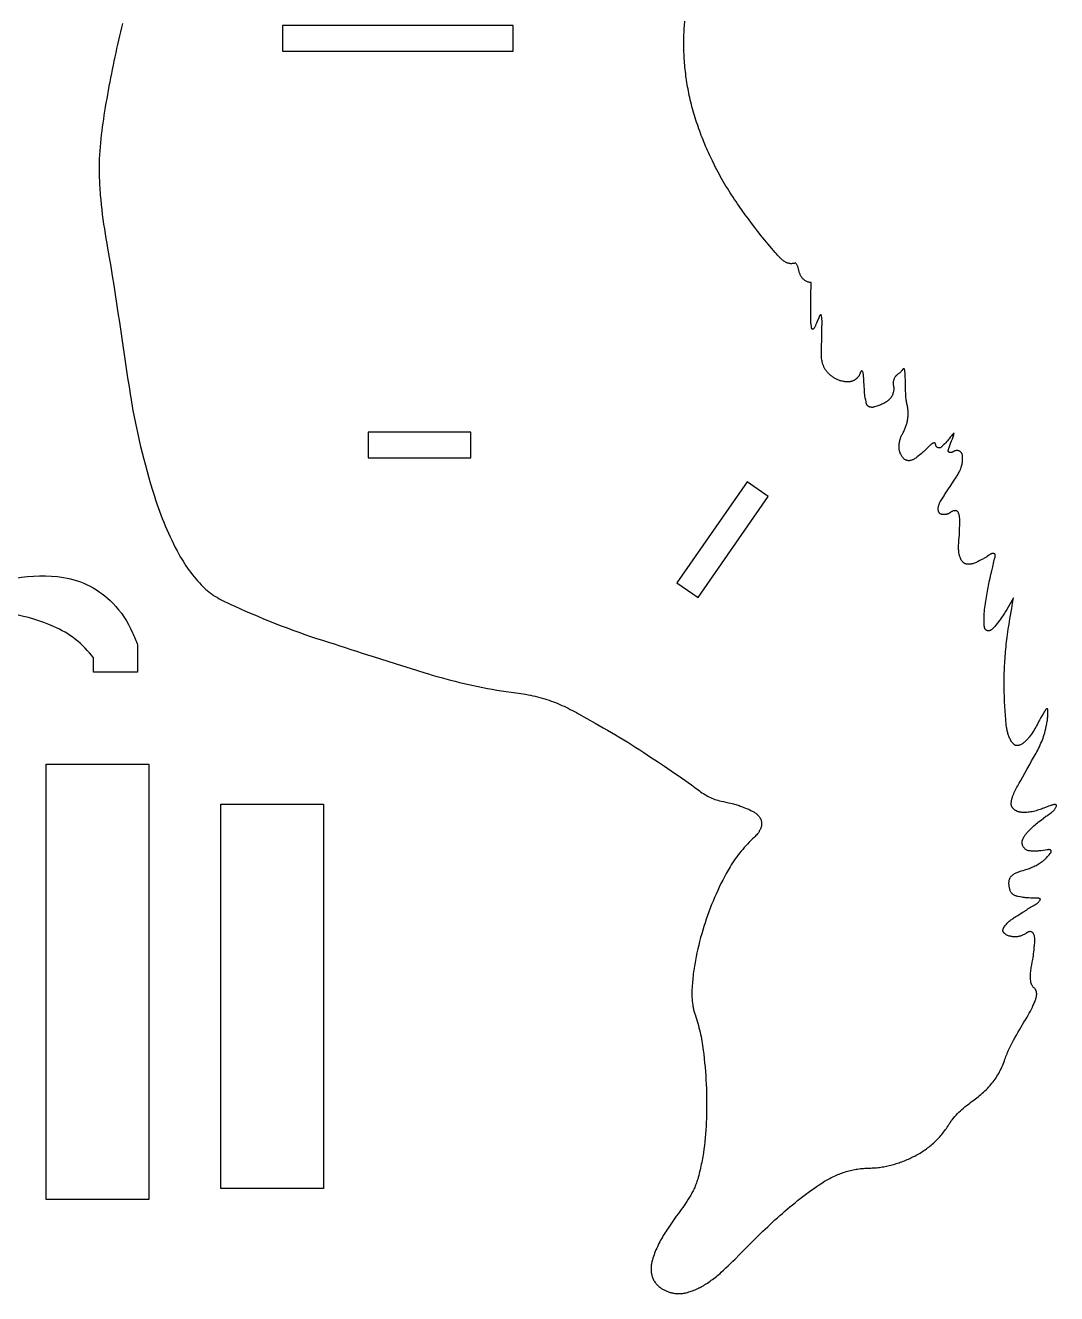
# Model space of a CAD drawing. Extents: x -786 to 731, y -543 to 724.
# Drawn here: x 108 to 349.6, y -537.9 to -240.7 of the extents above; entities that cross this region are included whole.
import ezdxf

# ---------------------------------------------------------------- set-up
doc = ezdxf.new("R2010")
doc.units = 0
doc.header["$MEASUREMENT"] = 0
doc.layers.get('0').update_dxf_attribs({"linetype": 'CONTINUOUS'})

msp = doc.modelspace()

# ---------------------------------------------------------------- linework, layer by layer
msp.add_lwpolyline([(130.77, -240.24), (130.53, -241.21), (130.3, -242.19), (130.07, -243.16), (129.85, -244.14), (129.63, -245.12), (129.41, -246.09), (129.2, -247.07), (128.99, -248.05), (128.78, -249.03), (128.58, -250.01), (128.38, -250.99), (128.19, -251.97), (127.99, -252.96), (127.81, -253.94), (127.62, -254.92), (127.44, -255.91), (127.27, -256.89), (127.09, -257.88), (126.92, -258.86), (126.76, -259.85), (126.6, -260.77), (126.46, -261.7), (126.32, -262.62), (126.18, -263.55), (126.05, -264.47), (125.93, -265.4), (125.82, -266.33), (125.72, -267.26), (125.63, -268.19), (125.55, -269.12), (125.48, -270.05), (125.42, -270.98), (125.37, -271.91), (125.36, -272.38), (125.34, -272.85), (125.33, -273.32), (125.33, -273.78), (125.32, -274.25), (125.33, -274.72), (125.33, -275.29), (125.34, -275.86), (125.36, -276.43), (125.38, -277.01), (125.41, -277.58), (125.44, -278.15), (125.47, -278.72), (125.51, -279.29), (125.55, -279.86), (125.59, -280.43), (125.69, -281.57), (125.81, -282.7), (125.94, -283.84), (126.07, -284.97), (126.22, -286.11), (126.38, -287.24), (126.55, -288.37), (126.73, -289.5), (126.91, -290.63), (127.11, -291.75), (127.3, -292.88), (127.68, -295.04), (128.04, -297.2), (128.39, -299.37), (128.74, -301.54), (129.08, -303.71), (129.41, -305.87), (129.74, -308.05), (130.07, -310.22), (130.71, -314.56), (131.35, -318.9), (131.68, -321.07), (132, -323.24), (132.34, -325.41), (132.67, -327.58), (132.79, -328.32), (132.92, -329.06), (133.04, -329.8), (133.17, -330.54), (133.31, -331.28), (133.45, -332.02), (133.59, -332.76), (133.74, -333.5), (133.89, -334.24), (134.04, -334.98), (134.2, -335.71), (134.36, -336.45), (134.52, -337.18), (134.69, -337.92), (135.04, -339.38), (135.4, -340.85), (135.77, -342.31), (136.16, -343.76), (136.55, -345.21), (136.97, -346.66), (137.39, -348.11), (137.82, -349.55), (138.26, -350.99), (138.55, -351.87), (138.84, -352.75), (139.14, -353.62), (139.45, -354.49), (139.78, -355.36), (140.11, -356.23), (140.46, -357.09), (140.81, -357.94), (141.18, -358.8), (141.55, -359.65), (141.94, -360.49), (142.34, -361.33), (142.74, -362.16), (143.16, -362.98), (143.59, -363.8), (144.03, -364.62), (144.34, -365.17), (144.66, -365.72), (144.99, -366.26), (145.33, -366.8), (145.67, -367.33), (146.03, -367.86), (146.4, -368.38), (146.78, -368.89), (147.17, -369.39), (147.57, -369.89), (147.97, -370.38), (148.39, -370.86), (148.82, -371.33), (149.26, -371.79), (149.7, -372.24), (150.16, -372.69), (150.35, -372.86), (150.54, -373.03), (150.73, -373.19), (150.93, -373.35), (151.12, -373.51), (151.32, -373.66), (151.53, -373.81), (151.73, -373.96), (151.94, -374.1), (152.15, -374.24), (152.58, -374.51), (153.02, -374.77), (153.46, -375.02), (153.91, -375.26), (154.36, -375.49), (154.81, -375.72), (155.27, -375.94), (155.74, -376.16), (156.2, -376.37), (157.12, -376.79), (158.46, -377.39), (159.8, -377.98), (161.15, -378.57), (162.5, -379.14), (163.86, -379.71), (165.22, -380.26), (166.59, -380.81), (167.96, -381.34), (169.33, -381.87), (170.71, -382.38), (172.09, -382.88), (173.48, -383.37), (174.87, -383.85), (176.27, -384.32), (177.66, -384.77), (179.07, -385.21), (180.38, -385.62), (181.69, -386.04), (182.99, -386.47), (184.3, -386.9), (185.6, -387.33), (186.91, -387.75), (188.22, -388.17), (189.53, -388.58), (191.26, -389.12), (192.98, -389.66), (196.42, -390.77), (198.14, -391.31), (199.86, -391.85), (201.59, -392.38), (202.46, -392.64), (203.32, -392.9), (204.39, -393.21), (205.46, -393.51), (206.53, -393.8), (207.61, -394.09), (208.69, -394.37), (209.77, -394.64), (210.85, -394.9), (211.93, -395.15), (213.02, -395.39), (214.11, -395.62), (215.2, -395.84), (216.29, -396.05), (217.39, -396.24), (218.49, -396.42), (219.59, -396.59), (220.14, -396.66), (220.69, -396.74), (221.83, -396.89), (222.96, -397.05), (223.53, -397.13), (224.1, -397.22), (224.66, -397.31), (225.23, -397.41), (225.79, -397.51), (226.35, -397.62), (226.91, -397.74), (227.47, -397.86), (228.03, -398), (228.58, -398.14), (229.13, -398.3), (229.69, -398.46), (230.2, -398.63), (230.72, -398.8), (231.23, -398.99), (231.74, -399.18), (232.24, -399.37), (232.74, -399.58), (233.24, -399.79), (233.74, -400.01), (234.23, -400.23), (234.72, -400.47), (235.21, -400.7), (235.69, -400.95), (236.17, -401.19), (236.65, -401.45), (237.13, -401.71), (237.61, -401.97), (239.55, -403.05), (241.49, -404.15), (242.46, -404.7), (243.42, -405.25), (244.38, -405.81), (245.34, -406.37), (246.3, -406.94), (247.25, -407.51), (248.21, -408.09), (249.15, -408.67), (250.1, -409.26), (251.03, -409.86), (251.97, -410.46), (252.9, -411.08), (254.51, -412.14), (256.12, -413.2), (257.73, -414.27), (258.53, -414.8), (259.34, -415.34), (260.13, -415.88), (260.93, -416.43), (261.72, -416.98), (262.51, -417.53), (263.29, -418.1), (264.07, -418.67), (264.84, -419.24), (265.61, -419.83), (265.91, -420.06), (266.21, -420.28), (266.53, -420.49), (266.85, -420.7), (267.17, -420.9), (267.5, -421.08), (267.83, -421.27), (268.17, -421.44), (268.51, -421.6), (268.86, -421.75), (269.21, -421.89), (269.56, -422.03), (269.92, -422.15), (270.28, -422.26), (270.64, -422.36), (271, -422.45), (271.57, -422.57), (272.15, -422.69), (272.73, -422.82), (273.31, -422.95), (273.6, -423.02), (273.88, -423.09), (274.16, -423.17), (274.44, -423.24), (274.71, -423.33), (274.98, -423.42), (275.24, -423.51), (275.49, -423.61), (275.82, -423.74), (276.17, -423.87), (276.89, -424.15), (277.25, -424.29), (277.62, -424.45), (277.98, -424.61), (278.15, -424.7), (278.32, -424.79), (278.5, -424.88), (278.66, -424.98), (278.82, -425.08), (278.98, -425.19), (279.14, -425.3), (279.28, -425.41), (279.43, -425.53), (279.56, -425.66), (279.69, -425.8), (279.81, -425.94), (279.93, -426.08), (280.03, -426.23), (280.13, -426.39), (280.22, -426.56), (280.3, -426.73), (280.37, -426.92), (280.41, -427.06), (280.44, -427.2), (280.47, -427.34), (280.49, -427.48), (280.5, -427.62), (280.5, -427.76), (280.5, -427.9), (280.48, -428.03), (280.47, -428.17), (280.44, -428.31), (280.41, -428.44), (280.37, -428.58), (280.33, -428.71), (280.28, -428.85), (280.23, -428.98), (280.17, -429.11), (280.1, -429.24), (280.04, -429.37), (279.96, -429.49), (279.89, -429.62), (279.81, -429.74), (279.73, -429.86), (279.55, -430.1), (279.37, -430.32), (279.18, -430.54), (278.98, -430.75), (278.78, -430.94), (278.38, -431.32), (277.98, -431.71), (277.59, -432.1), (277.2, -432.5), (276.82, -432.91), (276.44, -433.33), (276.07, -433.75), (275.71, -434.18), (275.35, -434.62), (275, -435.06), (274.66, -435.51), (274.33, -435.97), (274.01, -436.43), (273.7, -436.9), (273.4, -437.37), (273.12, -437.85), (272.67, -438.62), (272.23, -439.4), (271.8, -440.19), (271.39, -440.99), (270.98, -441.79), (270.59, -442.59), (270.21, -443.41), (269.83, -444.23), (269.47, -445.05), (269.12, -445.88), (268.78, -446.71), (268.46, -447.55), (268.14, -448.39), (267.84, -449.23), (267.54, -450.08), (267.26, -450.93), (266.99, -451.8), (266.72, -452.67), (266.46, -453.55), (266.22, -454.43), (265.98, -455.31), (265.76, -456.2), (265.55, -457.09), (265.35, -457.98), (265.16, -458.88), (264.99, -459.78), (264.91, -460.23), (264.83, -460.68), (264.76, -461.13), (264.69, -461.58), (264.62, -462.03), (264.56, -462.48), (264.5, -462.94), (264.44, -463.39), (264.39, -463.84), (264.35, -464.3), (264.3, -464.75), (264.27, -465.21), (264.23, -465.66), (264.2, -466.12), (264.18, -466.58), (264.17, -467.04), (264.17, -467.5), (264.17, -467.96), (264.18, -468.42), (264.21, -468.88), (264.25, -469.34), (264.3, -469.79), (264.36, -470.25), (264.4, -470.47), (264.44, -470.7), (264.48, -470.92), (264.53, -471.15), (264.58, -471.37), (264.64, -471.59), (264.7, -471.82), (264.77, -472.04), (264.84, -472.26), (264.91, -472.47), (265.08, -472.98), (265.25, -473.49), (265.41, -474), (265.56, -474.51), (265.7, -475.03), (265.83, -475.54), (265.96, -476.06), (266.08, -476.58), (266.19, -477.1), (266.3, -477.62), (266.4, -478.15), (266.49, -478.67), (266.58, -479.2), (266.66, -479.73), (266.74, -480.25), (266.81, -480.78), (266.93, -481.78), (267.05, -482.78), (267.15, -483.79), (267.24, -484.79), (267.33, -485.79), (267.4, -486.79), (267.46, -487.8), (267.51, -488.8), (267.56, -489.8), (267.59, -490.81), (267.61, -491.81), (267.62, -492.82), (267.62, -493.82), (267.62, -494.83), (267.6, -495.84), (267.57, -496.85), (267.54, -497.75), (267.5, -498.65), (267.44, -499.54), (267.37, -500.44), (267.3, -501.33), (267.2, -502.23), (267.1, -503.12), (266.98, -504.01), (266.85, -504.89), (266.78, -505.34), (266.71, -505.78), (266.63, -506.22), (266.55, -506.66), (266.46, -507.1), (266.37, -507.54), (266.28, -507.98), (266.18, -508.42), (266.08, -508.86), (265.98, -509.3), (265.87, -509.73), (265.76, -510.17), (265.64, -510.61), (265.52, -511.04), (265.44, -511.32), (265.35, -511.6), (265.26, -511.87), (265.16, -512.14), (265.05, -512.41), (264.94, -512.68), (264.83, -512.95), (264.71, -513.21), (264.59, -513.47), (264.46, -513.73), (264.33, -513.99), (264.19, -514.25), (264.06, -514.5), (263.91, -514.75), (263.62, -515.25), (263.32, -515.75), (263, -516.24), (262.68, -516.72), (262.35, -517.2), (262.02, -517.67), (261.68, -518.14), (261.01, -519.07), (260.52, -519.74), (260.03, -520.42), (259.55, -521.1), (259.07, -521.79), (258.6, -522.49), (258.37, -522.84), (258.14, -523.19), (257.91, -523.55), (257.69, -523.91), (257.47, -524.27), (257.26, -524.63), (257.05, -524.99), (256.85, -525.36), (256.65, -525.73), (256.46, -526.1), (256.27, -526.48), (256.09, -526.85), (255.92, -527.23), (255.75, -527.62), (255.59, -528), (255.44, -528.39), (255.3, -528.78), (255.17, -529.18), (255.04, -529.57), (254.92, -529.97), (254.82, -530.37), (254.72, -530.78), (254.68, -530.97), (254.65, -531.16), (254.62, -531.35), (254.61, -531.55), (254.59, -531.74), (254.59, -531.94), (254.59, -532.13), (254.59, -532.33), (254.6, -532.52), (254.62, -532.72), (254.65, -532.91), (254.68, -533.1), (254.72, -533.29), (254.76, -533.48), (254.81, -533.66), (254.87, -533.85), (254.94, -534.05), (255.02, -534.26), (255.11, -534.46), (255.21, -534.66), (255.32, -534.85), (255.44, -535.04), (255.56, -535.22), (255.69, -535.4), (255.83, -535.58), (255.98, -535.74), (256.13, -535.9), (256.29, -536.06), (256.45, -536.21), (256.62, -536.35), (256.8, -536.48), (256.98, -536.6), (257.14, -536.71), (257.3, -536.8), (257.47, -536.9), (257.64, -536.99), (257.81, -537.07), (257.98, -537.15), (258.15, -537.23), (258.33, -537.3), (258.5, -537.37), (258.68, -537.44), (258.86, -537.5), (259.05, -537.55), (259.23, -537.6), (259.41, -537.65), (259.6, -537.69), (259.79, -537.73), (259.97, -537.76), (260.16, -537.79), (260.35, -537.81), (260.54, -537.83), (260.73, -537.84), (260.92, -537.85), (261.11, -537.85), (261.3, -537.85), (261.49, -537.85), (261.68, -537.83), (261.87, -537.82), (262.06, -537.79), (262.25, -537.76), (262.43, -537.73), (262.62, -537.69), (262.8, -537.65), (263.11, -537.56), (263.42, -537.47), (263.73, -537.37), (264.03, -537.27), (264.33, -537.16), (264.63, -537.05), (264.93, -536.93), (265.22, -536.8), (265.52, -536.66), (265.8, -536.53), (266.09, -536.38), (266.37, -536.23), (266.66, -536.07), (266.93, -535.91), (267.21, -535.75), (267.48, -535.58), (267.8, -535.37), (268.11, -535.16), (268.41, -534.95), (268.72, -534.73), (269.02, -534.51), (269.32, -534.28), (269.61, -534.05), (269.9, -533.82), (270.19, -533.58), (270.48, -533.34), (270.76, -533.1), (271.04, -532.85), (271.6, -532.35), (272.15, -531.84), (272.69, -531.33), (273.22, -530.8), (273.75, -530.28), (274.28, -529.75), (275.33, -528.68), (276.38, -527.61), (277.48, -526.51), (278.58, -525.42), (279.68, -524.33), (280.8, -523.25), (281.36, -522.71), (281.92, -522.18), (282.49, -521.65), (283.06, -521.12), (283.63, -520.59), (284.2, -520.07), (284.78, -519.55), (285.36, -519.04), (285.94, -518.53), (286.53, -518.02), (287.12, -517.52), (287.72, -517.03), (288.32, -516.54), (288.92, -516.05), (289.53, -515.57), (290.15, -515.1), (290.77, -514.63), (291.39, -514.17), (292.02, -513.71), (292.65, -513.27), (293.29, -512.82), (293.94, -512.39), (294.59, -511.96), (295.24, -511.54), (295.54, -511.36), (295.84, -511.18), (296.14, -511.01), (296.45, -510.85), (296.75, -510.68), (297.06, -510.53), (297.37, -510.38), (297.69, -510.23), (298.01, -510.09), (298.33, -509.96), (298.65, -509.83), (298.97, -509.71), (299.3, -509.59), (299.62, -509.48), (299.95, -509.37), (300.28, -509.27), (300.62, -509.17), (300.95, -509.08), (301.29, -509), (301.62, -508.92), (301.96, -508.85), (302.3, -508.78), (302.64, -508.72), (302.98, -508.67), (303.33, -508.62), (303.67, -508.57), (304.01, -508.54), (304.36, -508.5), (304.7, -508.48), (305.05, -508.46), (305.4, -508.44), (305.74, -508.43), (306.08, -508.43), (306.42, -508.41), (306.75, -508.39), (307.09, -508.37), (307.42, -508.34), (307.76, -508.3), (308.09, -508.26), (308.42, -508.22), (308.76, -508.16), (309.09, -508.11), (309.42, -508.05), (309.75, -507.98), (310.08, -507.91), (310.41, -507.83), (310.74, -507.75), (311.06, -507.67), (311.39, -507.58), (311.71, -507.49), (312.03, -507.39), (312.36, -507.29), (312.68, -507.18), (312.99, -507.07), (313.31, -506.96), (313.63, -506.84), (313.94, -506.72), (314.25, -506.59), (314.56, -506.46), (314.87, -506.33), (315.18, -506.19), (315.48, -506.05), (315.79, -505.91), (316.09, -505.76), (316.4, -505.61), (316.71, -505.44), (317.02, -505.27), (317.32, -505.1), (317.63, -504.92), (317.93, -504.73), (318.22, -504.54), (318.51, -504.34), (318.8, -504.14), (319.09, -503.93), (319.37, -503.72), (319.65, -503.51), (319.93, -503.28), (320.2, -503.06), (320.47, -502.83), (320.74, -502.59), (321, -502.35), (321.25, -502.11), (321.5, -501.86), (321.75, -501.6), (322, -501.35), (322.23, -501.08), (322.47, -500.82), (322.7, -500.55), (322.92, -500.28), (323.14, -500), (323.36, -499.72), (323.57, -499.43), (323.77, -499.15), (323.97, -498.86), (324.17, -498.56), (324.35, -498.26), (324.48, -498.06), (324.61, -497.87), (324.74, -497.67), (324.88, -497.48), (325.01, -497.29), (325.16, -497.1), (325.45, -496.73), (325.75, -496.37), (326.06, -496.02), (326.38, -495.68), (326.71, -495.34), (327.05, -495.01), (327.4, -494.7), (327.75, -494.38), (328.12, -494.08), (328.48, -493.79), (328.86, -493.5), (329.24, -493.21), (329.62, -492.94), (329.95, -492.7), (330.28, -492.46), (330.61, -492.22), (330.93, -491.96), (331.25, -491.71), (331.57, -491.45), (331.88, -491.18), (332.19, -490.91), (332.49, -490.64), (332.79, -490.36), (333.08, -490.07), (333.37, -489.78), (333.65, -489.48), (333.92, -489.18), (334.19, -488.87), (334.45, -488.56), (334.7, -488.25), (334.94, -487.92), (335.18, -487.6), (335.4, -487.27), (335.62, -486.93), (335.83, -486.59), (336.03, -486.24), (336.23, -485.89), (336.41, -485.54), (336.59, -485.18), (336.76, -484.82), (336.93, -484.45), (337.08, -484.08), (337.23, -483.7), (337.37, -483.33), (337.5, -482.95), (337.62, -482.62), (337.73, -482.29), (337.86, -481.96), (337.99, -481.64), (338.12, -481.32), (338.26, -481), (338.4, -480.68), (338.55, -480.36), (338.7, -480.05), (338.85, -479.73), (339.16, -479.11), (339.49, -478.49), (339.83, -477.88), (340.17, -477.27), (340.52, -476.66), (340.88, -476.06), (341.23, -475.46), (341.95, -474.26), (342.3, -473.66), (342.66, -473.06), (342.92, -472.59), (343.19, -472.12), (343.45, -471.65), (343.7, -471.17), (343.94, -470.69), (344.05, -470.45), (344.16, -470.2), (344.27, -469.96), (344.37, -469.71), (344.47, -469.47), (344.57, -469.22), (344.63, -469.04), (344.69, -468.86), (344.75, -468.67), (344.8, -468.48), (344.85, -468.29), (344.89, -468.09), (344.91, -467.9), (344.93, -467.7), (344.93, -467.61), (344.93, -467.51), (344.92, -467.42), (344.91, -467.32), (344.9, -467.23), (344.88, -467.14), (344.85, -467.05), (344.83, -466.96), (344.79, -466.87), (344.75, -466.79), (344.71, -466.7), (344.66, -466.62), (344.6, -466.54), (344.54, -466.47), (344.47, -466.39), (344.4, -466.32), (344.3, -466.23), (344.21, -466.13), (344.12, -466.04), (344.05, -465.94), (343.97, -465.84), (343.91, -465.73), (343.85, -465.63), (343.79, -465.52), (343.74, -465.41), (343.69, -465.3), (343.65, -465.19), (343.62, -465.07), (343.59, -464.95), (343.56, -464.83), (343.54, -464.71), (343.52, -464.58), (343.49, -464.26), (343.47, -463.94), (343.46, -463.62), (343.47, -463.31), (343.48, -462.99), (343.5, -462.68), (343.53, -462.37), (343.57, -462.06), (343.61, -461.75), (343.66, -461.44), (343.71, -461.13), (343.77, -460.81), (343.89, -460.19), (344.01, -459.56), (344.09, -459.12), (344.16, -458.68), (344.22, -458.24), (344.27, -457.79), (344.32, -457.35), (344.36, -456.91), (344.44, -456.01), (344.46, -455.7), (344.49, -455.39), (344.5, -455.08), (344.5, -454.93), (344.5, -454.78), (344.49, -454.63), (344.47, -454.48), (344.45, -454.32), (344.42, -454.17), (344.38, -454.02), (344.34, -453.87), (344.28, -453.72), (344.22, -453.57), (344.19, -453.51), (344.16, -453.46), (344.13, -453.41), (344.09, -453.36), (344.05, -453.31), (344.01, -453.27), (343.97, -453.24), (343.92, -453.2), (343.83, -453.14), (343.73, -453.09), (343.62, -453.06), (343.51, -453.03), (343.4, -453.02), (343.29, -453.02), (343.17, -453.04), (343.06, -453.06), (342.95, -453.1), (342.84, -453.15), (342.74, -453.21), (342.64, -453.29), (342.56, -453.35), (342.48, -453.41), (342.32, -453.52), (342.15, -453.62), (341.97, -453.71), (341.79, -453.8), (341.62, -453.87), (341.26, -454.02), (341.1, -454.08), (340.93, -454.13), (340.75, -454.17), (340.58, -454.2), (340.4, -454.22), (340.21, -454.24), (340.03, -454.25), (339.84, -454.25), (339.66, -454.24), (339.47, -454.23), (339.29, -454.21), (339.11, -454.19), (338.94, -454.16), (338.77, -454.13), (338.61, -454.1), (338.46, -454.06), (338.33, -454.02), (338.2, -453.97), (338.06, -453.9), (337.92, -453.83), (337.78, -453.75), (337.64, -453.66), (337.51, -453.56), (337.39, -453.45), (337.28, -453.34), (337.23, -453.28), (337.19, -453.22), (337.14, -453.16), (337.11, -453.1), (337.07, -453.03), (337.05, -452.97), (337.03, -452.9), (337.01, -452.84), (337, -452.77), (337, -452.7), (337.01, -452.63), (337.02, -452.57), (337.04, -452.5), (337.07, -452.43), (337.18, -452.21), (337.29, -452.01), (337.42, -451.81), (337.56, -451.61), (337.7, -451.43), (337.85, -451.25), (338.01, -451.08), (338.17, -450.91), (338.35, -450.75), (338.52, -450.6), (338.7, -450.45), (338.89, -450.3), (339.08, -450.16), (339.27, -450.02), (339.47, -449.88), (339.67, -449.75), (340.08, -449.49), (340.49, -449.24), (341.32, -448.74), (341.72, -448.49), (342.12, -448.24), (342.31, -448.11), (342.51, -447.98), (342.69, -447.84), (342.87, -447.71), (342.97, -447.64), (343.06, -447.57), (343.26, -447.44), (343.46, -447.32), (343.67, -447.21), (344.09, -446.98), (344.31, -446.86), (344.52, -446.74), (344.72, -446.62), (344.92, -446.48), (345.02, -446.41), (345.11, -446.34), (345.2, -446.26), (345.28, -446.18), (345.37, -446.1), (345.45, -446.01), (345.52, -445.92), (345.59, -445.83), (345.66, -445.73), (345.72, -445.63), (345.78, -445.52), (345.83, -445.4), (345.76, -445.36), (345.69, -445.32), (345.62, -445.29), (345.55, -445.26), (345.47, -445.23), (345.4, -445.21), (345.32, -445.19), (345.24, -445.18), (345.09, -445.16), (344.93, -445.15), (344.77, -445.15), (344.61, -445.15), (344.35, -445.16), (344.09, -445.17), (343.84, -445.17), (343.58, -445.16), (343.07, -445.14), (342.56, -445.1), (342.3, -445.08), (342.04, -445.06), (341.79, -445.02), (341.54, -444.98), (341.03, -444.88), (340.53, -444.78), (340.38, -444.75), (340.23, -444.72), (340.08, -444.68), (339.94, -444.63), (339.8, -444.58), (339.66, -444.51), (339.53, -444.43), (339.4, -444.34), (339.28, -444.24), (339.17, -444.13), (339.06, -444.01), (338.97, -443.88), (338.89, -443.75), (338.81, -443.61), (338.75, -443.47), (338.69, -443.32), (338.64, -443.17), (338.6, -443.02), (338.56, -442.86), (338.53, -442.71), (338.5, -442.55), (338.48, -442.39), (338.45, -442.08), (338.44, -441.93), (338.43, -441.79), (338.43, -441.65), (338.44, -441.5), (338.45, -441.36), (338.46, -441.21), (338.49, -441.07), (338.52, -440.93), (338.56, -440.79), (338.6, -440.66), (338.66, -440.53), (338.72, -440.4), (338.8, -440.28), (338.88, -440.16), (338.97, -440.05), (339.07, -439.94), (339.23, -439.79), (339.4, -439.66), (339.57, -439.54), (339.75, -439.43), (339.94, -439.32), (340.12, -439.23), (340.32, -439.14), (340.51, -439.06), (340.71, -438.98), (340.91, -438.91), (341.11, -438.85), (341.32, -438.78), (341.73, -438.67), (342.14, -438.55), (342.41, -438.47), (342.68, -438.39), (342.95, -438.3), (343.22, -438.2), (343.49, -438.1), (343.75, -437.99), (344.01, -437.88), (344.27, -437.76), (344.53, -437.63), (344.78, -437.5), (345.03, -437.36), (345.28, -437.22), (345.53, -437.07), (345.76, -436.92), (346, -436.76), (346.23, -436.59), (346.36, -436.49), (346.49, -436.39), (346.61, -436.29), (346.73, -436.18), (346.97, -435.96), (347.2, -435.73), (347.42, -435.49), (347.64, -435.25), (347.85, -435.01), (348.05, -434.76), (348.17, -434.63), (348.22, -434.57), (348.27, -434.5), (348.31, -434.43), (348.33, -434.39), (348.34, -434.35), (348.35, -434.31), (348.35, -434.27), (348.35, -434.22), (348.35, -434.18), (348.34, -434.12), (348.32, -434.08), (348.3, -434.04), (348.28, -434), (348.25, -433.96), (348.22, -433.93), (348.19, -433.91), (348.15, -433.89), (348.11, -433.87), (348.07, -433.85), (347.98, -433.83), (347.89, -433.81), (347.8, -433.81), (347.69, -433.82), (347.58, -433.83), (347.35, -433.85), (346.92, -433.92), (346.44, -433.99), (345.95, -434.06), (345.46, -434.11), (345.21, -434.14), (344.96, -434.15), (344.72, -434.17), (344.47, -434.17), (344.22, -434.17), (343.98, -434.17), (343.73, -434.15), (343.49, -434.13), (343.25, -434.1), (343.01, -434.06), (342.87, -434.02), (342.74, -433.98), (342.61, -433.92), (342.49, -433.86), (342.37, -433.78), (342.26, -433.69), (342.15, -433.6), (342.05, -433.5), (341.96, -433.39), (341.87, -433.27), (341.79, -433.15), (341.72, -433.03), (341.66, -432.9), (341.61, -432.77), (341.57, -432.64), (341.54, -432.5), (341.53, -432.41), (341.52, -432.31), (341.52, -432.22), (341.52, -432.12), (341.52, -432.03), (341.53, -431.93), (341.55, -431.84), (341.56, -431.75), (341.59, -431.66), (341.61, -431.56), (341.68, -431.38), (341.75, -431.2), (341.84, -431.03), (341.93, -430.85), (342.04, -430.68), (342.15, -430.52), (342.26, -430.35), (342.39, -430.2), (342.51, -430.05), (342.63, -429.9), (342.76, -429.76), (342.99, -429.5), (343.23, -429.25), (343.49, -429), (343.74, -428.75), (344.01, -428.51), (344.28, -428.27), (344.55, -428.03), (344.83, -427.79), (345.11, -427.56), (345.39, -427.33), (345.96, -426.88), (346.53, -426.44), (347.09, -426.01), (347.3, -425.87), (347.51, -425.72), (347.95, -425.43), (348.16, -425.29), (348.38, -425.14), (348.58, -424.98), (348.68, -424.9), (348.78, -424.81), (348.89, -424.7), (349, -424.58), (349.1, -424.45), (349.2, -424.32), (349.29, -424.18), (349.37, -424.04), (349.45, -423.9), (349.51, -423.75), (349.56, -423.65), (349.58, -423.6), (349.59, -423.54), (349.6, -423.49), (349.59, -423.44), (349.59, -423.41), (349.57, -423.39), (349.56, -423.37), (349.54, -423.36), (349.46, -423.32), (349.38, -423.29), (349.3, -423.26), (349.23, -423.25), (349.15, -423.25), (349.06, -423.25), (348.98, -423.26), (348.9, -423.28), (348.82, -423.3), (348.74, -423.32), (348.58, -423.37), (348.41, -423.43), (348.26, -423.48), (347.98, -423.56), (347.7, -423.66), (347.42, -423.76), (347.15, -423.87), (346.6, -424.08), (346.32, -424.19), (346.05, -424.3), (345.75, -424.4), (345.44, -424.51), (345.13, -424.6), (344.82, -424.7), (344.51, -424.78), (344.2, -424.86), (343.88, -424.93), (343.57, -424.98), (343.25, -425.03), (342.93, -425.07), (342.61, -425.1), (342.29, -425.11), (341.96, -425.11), (341.8, -425.1), (341.64, -425.1), (341.48, -425.08), (341.32, -425.07), (341.16, -425.05), (341, -425.02), (340.9, -425), (340.79, -424.98), (340.69, -424.95), (340.59, -424.92), (340.48, -424.89), (340.38, -424.85), (340.29, -424.81), (340.19, -424.76), (340.09, -424.71), (340, -424.66), (339.91, -424.6), (339.82, -424.55), (339.74, -424.48), (339.66, -424.42), (339.58, -424.35), (339.5, -424.28), (339.43, -424.2), (339.37, -424.13), (339.3, -424.04), (339.24, -423.96), (339.19, -423.88), (339.14, -423.79), (339.1, -423.7), (339.06, -423.6), (339.02, -423.51), (339, -423.41), (338.98, -423.31), (338.96, -423.21), (338.95, -423.1), (338.95, -423), (338.95, -422.89), (338.96, -422.78), (338.99, -422.59), (339.02, -422.41), (339.06, -422.24), (339.1, -422.06), (339.14, -421.89), (339.19, -421.72), (339.24, -421.55), (339.29, -421.38), (339.41, -421.05), (339.54, -420.73), (339.68, -420.41), (339.83, -420.09), (339.98, -419.78), (340.14, -419.48), (340.31, -419.17), (340.48, -418.87), (340.83, -418.25), (341.18, -417.64), (342.65, -415), (343.38, -413.69), (343.75, -413.04), (344.13, -412.39), (344.35, -412.01), (344.56, -411.63), (344.77, -411.24), (344.98, -410.86), (345.18, -410.47), (345.37, -410.08), (345.57, -409.69), (345.75, -409.29), (345.93, -408.89), (346.1, -408.49), (346.26, -408.09), (346.41, -407.68), (346.55, -407.27), (346.69, -406.85), (346.81, -406.44), (346.93, -406.01), (347.06, -405.46), (347.18, -404.91), (347.24, -404.63), (347.29, -404.36), (347.34, -404.08), (347.39, -403.8), (347.43, -403.52), (347.47, -403.24), (347.5, -402.96), (347.52, -402.68), (347.54, -402.4), (347.55, -402.12), (347.56, -401.84), (347.56, -401.56), (347.56, -401.45), (347.57, -401.34), (347.57, -401.23), (347.57, -401.12), (347.56, -401.07), (347.55, -401.02), (347.54, -400.97), (347.51, -400.93), (347.48, -400.89), (347.44, -400.85), (347.4, -400.81), (347.34, -400.78), (347.29, -400.8), (347.24, -400.83), (347.19, -400.86), (347.15, -400.9), (347.11, -400.94), (347.08, -400.98), (347.01, -401.08), (346.95, -401.18), (346.89, -401.28), (346.84, -401.38), (346.78, -401.48), (346.43, -402.03), (346.08, -402.6), (345.91, -402.88), (345.75, -403.17), (345.59, -403.45), (345.44, -403.73), (345.08, -404.42), (344.89, -404.77), (344.7, -405.12), (344.5, -405.47), (344.3, -405.81), (344.09, -406.15), (343.87, -406.49), (343.64, -406.82), (343.41, -407.15), (343.16, -407.46), (343.04, -407.62), (342.91, -407.77), (342.78, -407.91), (342.65, -408.06), (342.51, -408.2), (342.37, -408.34), (342.23, -408.47), (342.09, -408.6), (341.95, -408.73), (341.8, -408.85), (341.68, -408.94), (341.55, -409.02), (341.42, -409.1), (341.28, -409.18), (341.13, -409.25), (340.99, -409.31), (340.83, -409.36), (340.68, -409.4), (340.53, -409.43), (340.45, -409.43), (340.38, -409.44), (340.3, -409.44), (340.23, -409.44), (340.16, -409.43), (340.08, -409.42), (340.02, -409.4), (339.95, -409.38), (339.88, -409.35), (339.82, -409.32), (339.75, -409.28), (339.69, -409.24), (339.64, -409.19), (339.58, -409.14), (339.43, -408.97), (339.28, -408.8), (339.14, -408.62), (339.02, -408.44), (338.9, -408.25), (338.78, -408.06), (338.68, -407.86), (338.58, -407.67), (338.49, -407.47), (338.41, -407.26), (338.33, -407.05), (338.26, -406.85), (338.2, -406.63), (338.14, -406.42), (338.08, -406.2), (338.03, -405.98), (337.98, -405.76), (337.94, -405.54), (337.91, -405.32), (337.87, -405.1), (337.81, -404.65), (337.76, -404.19), (337.72, -403.74), (337.68, -403.29), (337.61, -402.4), (337.53, -401.3), (337.46, -400.2), (337.41, -399.09), (337.37, -397.97), (337.34, -396.86), (337.32, -395.74), (337.32, -394.62), (337.33, -393.51), (337.35, -392.39), (337.37, -391.83), (337.39, -391.27), (337.41, -390.71), (337.44, -390.15), (337.48, -389.59), (337.51, -389.04), (337.55, -388.48), (337.59, -387.93), (337.64, -387.37), (337.69, -386.82), (337.75, -386.26), (337.81, -385.71), (337.87, -385.16), (337.94, -384.61), (338.02, -384), (338.1, -383.39), (338.28, -382.17), (338.47, -380.95), (338.66, -379.73), (339.07, -377.29), (339.26, -376.07), (339.46, -374.85), (339.18, -375.39), (338.88, -375.93), (338.58, -376.46), (338.27, -376.99), (337.95, -377.51), (337.63, -378.03), (337.3, -378.54), (336.97, -379.06), (336.72, -379.42), (336.47, -379.79), (336.21, -380.15), (335.94, -380.5), (335.66, -380.84), (335.38, -381.18), (335.09, -381.52), (334.79, -381.84), (334.67, -381.97), (334.54, -382.1), (334.41, -382.22), (334.34, -382.28), (334.28, -382.33), (334.2, -382.37), (334.13, -382.42), (334.05, -382.45), (333.97, -382.48), (333.88, -382.51), (333.79, -382.53), (333.7, -382.54), (333.6, -382.54), (333.5, -382.53), (333.41, -382.52), (333.33, -382.5), (333.25, -382.47), (333.18, -382.43), (333.11, -382.39), (333.05, -382.35), (333, -382.3), (332.95, -382.24), (332.9, -382.19), (332.86, -382.12), (332.82, -382.05), (332.79, -381.98), (332.76, -381.91), (332.73, -381.83), (332.71, -381.75), (332.67, -381.58), (332.64, -381.41), (332.63, -381.23), (332.61, -381.05), (332.6, -380.69), (332.6, -380.36), (332.59, -379.9), (332.6, -379.43), (332.62, -378.97), (332.65, -378.5), (332.69, -378.02), (332.74, -377.54), (332.79, -377.06), (332.86, -376.59), (332.92, -376.11), (333, -375.63), (333.15, -374.68), (333.47, -372.82), (333.54, -372.39), (333.63, -371.96), (333.71, -371.53), (333.81, -371.09), (334.01, -370.21), (334.22, -369.33), (334.43, -368.45), (334.63, -367.57), (334.73, -367.14), (334.82, -366.71), (334.91, -366.29), (334.99, -365.87), (335.01, -365.78), (335.04, -365.68), (335.1, -365.48), (335.17, -365.27), (335.2, -365.17), (335.22, -365.07), (335.24, -364.97), (335.24, -364.88), (335.24, -364.79), (335.23, -364.75), (335.22, -364.71), (335.21, -364.67), (335.19, -364.63), (335.17, -364.6), (335.14, -364.57), (335.11, -364.54), (335.07, -364.52), (335.03, -364.49), (334.99, -364.47), (334.91, -364.45), (334.83, -364.43), (334.76, -364.42), (334.69, -364.41), (334.61, -364.42), (334.54, -364.42), (334.47, -364.43), (334.4, -364.45), (334.33, -364.47), (334.27, -364.5), (334.2, -364.53), (334.13, -364.56), (334, -364.64), (333.87, -364.73), (333.74, -364.82), (333.62, -364.92), (333.36, -365.12), (333.24, -365.21), (333.11, -365.3), (332.98, -365.38), (332.85, -365.44), (332.66, -365.54), (332.46, -365.64), (332.05, -365.86), (331.64, -366.08), (331.23, -366.3), (331.02, -366.41), (330.81, -366.51), (330.59, -366.6), (330.38, -366.69), (330.16, -366.76), (329.94, -366.83), (329.72, -366.88), (329.6, -366.9), (329.49, -366.92), (329.27, -366.94), (329.06, -366.95), (328.95, -366.95), (328.83, -366.95), (328.73, -366.94), (328.62, -366.93), (328.51, -366.91), (328.4, -366.89), (328.3, -366.86), (328.2, -366.82), (328.1, -366.78), (328.01, -366.73), (327.92, -366.67), (327.83, -366.61), (327.72, -366.51), (327.61, -366.4), (327.52, -366.29), (327.43, -366.18), (327.35, -366.06), (327.27, -365.93), (327.2, -365.8), (327.13, -365.67), (327.07, -365.53), (327.02, -365.4), (326.97, -365.26), (326.92, -365.12), (326.88, -364.97), (326.84, -364.83), (326.78, -364.55), (326.73, -364.28), (326.7, -364.01), (326.67, -363.74), (326.65, -363.46), (326.64, -363.19), (326.64, -362.91), (326.64, -362.63), (326.65, -362.36), (326.66, -362.08), (326.68, -361.8), (326.72, -361.25), (326.77, -360.7), (326.81, -360.16), (326.83, -359.78), (326.85, -359.39), (326.87, -358.99), (326.88, -358.6), (326.89, -357.8), (326.9, -357.03), (326.91, -356.72), (326.9, -356.41), (326.89, -356.25), (326.88, -356.09), (326.87, -355.93), (326.85, -355.77), (326.83, -355.62), (326.79, -355.46), (326.75, -355.31), (326.71, -355.16), (326.65, -355.02), (326.59, -354.89), (326.51, -354.75), (326.43, -354.63), (326.4, -354.59), (326.36, -354.55), (326.32, -354.52), (326.27, -354.49), (326.23, -354.46), (326.18, -354.44), (326.13, -354.42), (326.07, -354.41), (325.96, -354.39), (325.85, -354.38), (325.73, -354.39), (325.6, -354.4), (325.48, -354.43), (325.36, -354.46), (325.24, -354.51), (325.13, -354.55), (325.02, -354.61), (324.93, -354.66), (324.84, -354.73), (324.76, -354.79), (324.69, -354.85), (324.61, -354.91), (324.53, -354.96), (324.44, -355.01), (324.35, -355.06), (324.25, -355.1), (324.15, -355.14), (324.05, -355.18), (323.94, -355.21), (323.83, -355.24), (323.72, -355.27), (323.6, -355.29), (323.49, -355.3), (323.38, -355.31), (323.26, -355.32), (323.15, -355.32), (323.04, -355.31), (322.93, -355.3), (322.82, -355.28), (322.72, -355.26), (322.62, -355.23), (322.52, -355.19), (322.43, -355.15), (322.35, -355.1), (322.27, -355.05), (322.19, -354.98), (322.12, -354.91), (322.06, -354.84), (322.01, -354.75), (321.97, -354.66), (321.93, -354.55), (321.91, -354.44), (321.89, -354.3), (321.87, -354.16), (321.86, -354.02), (321.87, -353.88), (321.87, -353.74), (321.89, -353.61), (321.91, -353.47), (321.93, -353.34), (321.97, -353.21), (322, -353.08), (322.05, -352.96), (322.09, -352.83), (322.14, -352.7), (322.2, -352.58), (322.26, -352.46), (322.32, -352.34), (322.46, -352.09), (322.6, -351.86), (322.75, -351.62), (322.91, -351.39), (323.22, -350.93), (323.37, -350.7), (323.52, -350.48), (323.83, -349.98), (324.15, -349.49), (324.81, -348.48), (325.46, -347.48), (326.11, -346.49), (326.25, -346.28), (326.38, -346.06), (326.51, -345.84), (326.64, -345.62), (326.76, -345.39), (326.87, -345.17), (326.98, -344.94), (327.09, -344.7), (327.18, -344.47), (327.27, -344.23), (327.34, -343.99), (327.41, -343.74), (327.46, -343.49), (327.51, -343.24), (327.54, -342.99), (327.55, -342.74), (327.57, -342.43), (327.58, -342.12), (327.58, -341.96), (327.58, -341.81), (327.57, -341.66), (327.56, -341.51), (327.53, -341.36), (327.5, -341.22), (327.45, -341.09), (327.42, -341.02), (327.39, -340.96), (327.35, -340.9), (327.31, -340.84), (327.27, -340.78), (327.22, -340.72), (327.17, -340.66), (327.11, -340.61), (327.04, -340.56), (326.98, -340.51), (326.88, -340.45), (326.78, -340.4), (326.67, -340.36), (326.57, -340.33), (326.46, -340.31), (326.36, -340.29), (326.25, -340.29), (326.15, -340.3), (326.04, -340.31), (325.94, -340.33), (325.84, -340.36), (325.74, -340.39), (325.64, -340.43), (325.54, -340.48), (325.45, -340.53), (325.36, -340.58), (325.3, -340.62), (325.24, -340.65), (325.17, -340.68), (325.11, -340.71), (325.04, -340.73), (324.96, -340.75), (324.89, -340.76), (324.82, -340.77), (324.75, -340.77), (324.68, -340.77), (324.61, -340.76), (324.54, -340.74), (324.48, -340.72), (324.42, -340.69), (324.36, -340.65), (324.31, -340.6), (324.27, -340.56), (324.25, -340.51), (324.23, -340.46), (324.22, -340.42), (324.21, -340.37), (324.21, -340.31), (324.22, -340.26), (324.23, -340.21), (324.26, -340.1), (324.29, -339.99), (324.33, -339.88), (324.36, -339.78), (324.42, -339.55), (324.49, -339.33), (324.57, -339.11), (324.65, -338.88), (324.82, -338.44), (325, -337.99), (325.18, -337.54), (325.26, -337.32), (325.34, -337.09), (325.42, -336.86), (325.49, -336.64), (325.55, -336.41), (325.61, -336.18), (325.52, -336.25), (325.43, -336.33), (325.35, -336.4), (325.27, -336.48), (325.11, -336.65), (324.96, -336.82), (324.82, -337), (324.69, -337.18), (324.42, -337.55), (324.23, -337.8), (324.04, -338.03), (323.83, -338.26), (323.62, -338.48), (323.41, -338.7), (323.19, -338.92), (322.74, -339.35), (322.67, -339.41), (322.6, -339.48), (322.52, -339.54), (322.44, -339.59), (322.36, -339.63), (322.27, -339.67), (322.22, -339.68), (322.17, -339.69), (322.12, -339.69), (322.07, -339.69), (321.98, -339.69), (321.89, -339.67), (321.81, -339.65), (321.74, -339.62), (321.67, -339.58), (321.6, -339.54), (321.54, -339.49), (321.48, -339.43), (321.43, -339.37), (321.38, -339.3), (321.34, -339.23), (321.31, -339.16), (321.28, -339.08), (321.27, -339), (321.26, -338.92), (321.25, -338.83), (321.25, -338.79), (321.24, -338.76), (321.23, -338.72), (321.21, -338.69), (321.19, -338.66), (321.16, -338.63), (321.13, -338.6), (321.1, -338.58), (321.07, -338.56), (321.03, -338.54), (321, -338.53), (320.96, -338.52), (320.92, -338.51), (320.88, -338.51), (320.84, -338.51), (320.81, -338.52), (320.72, -338.55), (320.63, -338.58), (320.54, -338.62), (320.46, -338.67), (320.38, -338.71), (320.3, -338.77), (320.23, -338.82), (320.15, -338.88), (320.01, -339.01), (319.87, -339.14), (319.61, -339.41), (319.43, -339.58), (319.25, -339.76), (319.07, -339.94), (318.89, -340.12), (318.78, -340.24), (318.67, -340.35), (318.44, -340.57), (318.2, -340.78), (317.96, -340.98), (317.46, -341.37), (317.22, -341.57), (316.97, -341.78), (316.79, -341.93), (316.61, -342.06), (316.42, -342.19), (316.22, -342.3), (316.02, -342.41), (315.91, -342.45), (315.81, -342.5), (315.7, -342.54), (315.59, -342.57), (315.47, -342.61), (315.36, -342.64), (315.24, -342.66), (315.12, -342.68), (315, -342.68), (314.87, -342.68), (314.75, -342.67), (314.64, -342.65), (314.52, -342.62), (314.41, -342.59), (314.3, -342.54), (314.19, -342.49), (314.08, -342.43), (313.98, -342.36), (313.89, -342.29), (313.8, -342.21), (313.71, -342.12), (313.63, -342.03), (313.53, -341.89), (313.42, -341.74), (313.32, -341.59), (313.23, -341.44), (313.15, -341.29), (313.07, -341.13), (312.99, -340.96), (312.93, -340.8), (312.87, -340.63), (312.82, -340.46), (312.77, -340.29), (312.74, -340.12), (312.71, -339.95), (312.69, -339.77), (312.68, -339.59), (312.69, -339.41), (312.69, -339.22), (312.71, -339.02), (312.73, -338.83), (312.75, -338.63), (312.78, -338.44), (312.81, -338.25), (312.85, -338.06), (312.89, -337.87), (312.94, -337.68), (313, -337.5), (313.06, -337.31), (313.13, -337.13), (313.2, -336.95), (313.29, -336.77), (313.37, -336.6), (313.47, -336.43), (313.58, -336.23), (313.69, -336.04), (313.79, -335.84), (313.89, -335.64), (313.98, -335.44), (314.07, -335.23), (314.15, -335.03), (314.23, -334.82), (314.31, -334.61), (314.38, -334.4), (314.44, -334.19), (314.5, -333.98), (314.56, -333.77), (314.61, -333.55), (314.65, -333.34), (314.69, -333.12), (314.73, -332.9), (314.76, -332.69), (314.78, -332.47), (314.8, -332.25), (314.81, -332.03), (314.82, -331.81), (314.82, -331.59), (314.82, -331.37), (314.81, -331.15), (314.8, -330.93), (314.78, -330.71), (314.76, -330.49), (314.72, -330.27), (314.69, -330.05), (314.65, -329.83), (314.6, -329.61), (314.55, -329.38), (314.5, -329.16), (314.46, -328.93), (314.42, -328.7), (314.39, -328.47), (314.36, -328.24), (314.31, -327.78), (314.28, -327.32), (314.25, -326.86), (314.23, -326.4), (314.22, -325.94), (314.21, -325.01), (314.19, -324.09), (314.18, -323.63), (314.16, -323.17), (314.14, -322.71), (314.1, -322.25), (314.09, -322.1), (314.08, -321.95), (314.07, -321.8), (314.05, -321.66), (314.03, -321.52), (314.01, -321.45), (313.99, -321.38), (313.96, -321.31), (313.93, -321.24), (313.89, -321.18), (313.85, -321.12), (313.8, -321.12), (313.77, -321.13), (313.73, -321.14), (313.69, -321.16), (313.66, -321.18), (313.63, -321.21), (313.58, -321.26), (313.53, -321.32), (313.49, -321.39), (313.45, -321.45), (313.4, -321.52), (313.29, -321.66), (313.18, -321.79), (313.06, -321.91), (312.93, -322.03), (312.8, -322.14), (312.66, -322.25), (312.52, -322.35), (312.38, -322.45), (312.3, -322.51), (312.23, -322.56), (312.15, -322.62), (312.08, -322.68), (312.02, -322.75), (311.96, -322.82), (311.9, -322.89), (311.84, -322.96), (311.79, -323.04), (311.73, -323.11), (311.64, -323.27), (311.56, -323.44), (311.49, -323.61), (311.43, -323.79), (311.39, -323.97), (311.35, -324.16), (311.33, -324.34), (311.33, -324.53), (311.33, -324.72), (311.35, -324.91), (311.37, -325.09), (311.41, -325.29), (311.43, -325.5), (311.44, -325.7), (311.44, -325.91), (311.43, -326.12), (311.41, -326.32), (311.38, -326.52), (311.33, -326.72), (311.27, -326.92), (311.21, -327.11), (311.13, -327.3), (311.04, -327.49), (310.94, -327.67), (310.82, -327.84), (310.7, -328.01), (310.56, -328.17), (310.47, -328.26), (310.38, -328.36), (310.28, -328.45), (310.19, -328.54), (309.99, -328.7), (309.78, -328.85), (309.57, -328.99), (309.35, -329.13), (309.13, -329.25), (308.9, -329.36), (308.67, -329.47), (308.43, -329.57), (308.19, -329.66), (307.95, -329.75), (307.7, -329.84), (307.45, -329.92), (306.95, -330.09), (306.79, -330.13), (306.63, -330.16), (306.47, -330.18), (306.32, -330.18), (306.16, -330.17), (306.01, -330.15), (305.93, -330.13), (305.86, -330.11), (305.79, -330.09), (305.72, -330.06), (305.65, -330.03), (305.59, -329.99), (305.53, -329.96), (305.46, -329.91), (305.41, -329.87), (305.35, -329.82), (305.3, -329.77), (305.25, -329.72), (305.21, -329.66), (305.17, -329.59), (305.13, -329.53), (305.09, -329.46), (305.07, -329.38), (305.04, -329.31), (305.02, -329.23), (305, -329.14), (304.95, -328.81), (304.88, -328.5), (304.76, -327.91), (304.7, -327.62), (304.66, -327.33), (304.64, -327.18), (304.63, -327.03), (304.61, -326.87), (304.61, -326.71), (304.59, -326.27), (304.57, -325.84), (304.55, -325.41), (304.52, -324.99), (304.46, -324.15), (304.43, -323.72), (304.41, -323.3), (304.4, -323.07), (304.39, -322.84), (304.37, -322.61), (304.34, -322.39), (304.32, -322.28), (304.29, -322.17), (304.26, -322.06), (304.23, -321.96), (304.18, -321.85), (304.14, -321.75), (304.08, -321.66), (304.02, -321.57), (303.96, -321.6), (303.9, -321.63), (303.84, -321.67), (303.8, -321.71), (303.76, -321.76), (303.73, -321.8), (303.7, -321.85), (303.67, -321.91), (303.62, -322.02), (303.59, -322.13), (303.55, -322.25), (303.5, -322.37), (303.46, -322.47), (303.41, -322.57), (303.36, -322.66), (303.31, -322.76), (303.25, -322.85), (303.19, -322.94), (303.12, -323.03), (303.06, -323.11), (302.99, -323.19), (302.91, -323.27), (302.84, -323.35), (302.76, -323.43), (302.68, -323.5), (302.59, -323.56), (302.51, -323.63), (302.42, -323.69), (302.33, -323.75), (302.24, -323.81), (302.14, -323.86), (302.05, -323.91), (301.95, -323.95), (301.85, -324), (301.75, -324.03), (301.64, -324.07), (301.54, -324.1), (301.43, -324.13), (301.33, -324.15), (301.22, -324.17), (301.11, -324.19), (301, -324.2), (300.89, -324.2), (300.78, -324.21), (300.59, -324.21), (300.4, -324.2), (300.21, -324.19), (300.02, -324.17), (299.83, -324.14), (299.64, -324.11), (299.46, -324.08), (299.27, -324.04), (299.09, -323.99), (298.91, -323.94), (298.73, -323.88), (298.56, -323.81), (298.38, -323.74), (298.21, -323.67), (298.04, -323.59), (297.87, -323.51), (297.71, -323.42), (297.55, -323.32), (297.39, -323.23), (297.23, -323.12), (297.07, -323.01), (296.92, -322.9), (296.78, -322.78), (296.63, -322.66), (296.49, -322.54), (296.35, -322.41), (296.21, -322.27), (296.08, -322.13), (295.95, -321.99), (295.83, -321.85), (295.71, -321.69), (295.59, -321.54), (295.5, -321.41), (295.41, -321.28), (295.33, -321.15), (295.26, -321.02), (295.18, -320.88), (295.11, -320.75), (295.05, -320.61), (294.99, -320.47), (294.94, -320.33), (294.88, -320.19), (294.84, -320.04), (294.79, -319.9), (294.75, -319.75), (294.71, -319.6), (294.65, -319.31), (294.6, -319.01), (294.56, -318.71), (294.53, -318.4), (294.51, -318.09), (294.5, -317.79), (294.5, -317.48), (294.5, -317.17), (294.51, -316.87), (294.54, -316.16), (294.56, -315.46), (294.57, -314.75), (294.58, -314.05), (294.6, -312.64), (294.61, -311.93), (294.63, -311.23), (294.65, -310.87), (294.66, -310.52), (294.66, -310.17), (294.66, -309.99), (294.65, -309.81), (294.64, -309.64), (294.63, -309.46), (294.61, -309.29), (294.58, -309.12), (294.54, -308.94), (294.5, -308.77), (294.45, -308.6), (294.39, -308.43), (294.34, -308.47), (294.29, -308.5), (294.24, -308.54), (294.2, -308.58), (294.16, -308.63), (294.13, -308.67), (294.07, -308.77), (294.01, -308.88), (293.96, -308.99), (293.87, -309.21), (293.5, -310.06), (293.32, -310.49), (293.14, -310.93), (293.09, -311.07), (293.03, -311.22), (292.96, -311.36), (292.89, -311.49), (292.84, -311.56), (292.8, -311.62), (292.75, -311.68), (292.7, -311.73), (292.64, -311.78), (292.58, -311.83), (292.51, -311.87), (292.43, -311.9), (292.39, -311.88), (292.35, -311.85), (292.32, -311.82), (292.29, -311.78), (292.27, -311.74), (292.25, -311.71), (292.22, -311.62), (292.19, -311.53), (292.18, -311.44), (292.16, -311.26), (292.08, -310.67), (292.06, -310.44), (292.04, -310.2), (292.02, -309.97), (292.01, -309.73), (292, -309.26), (292, -308.79), (292, -308.32), (292.01, -307.85), (292.02, -306.91), (292.04, -305.58), (292.05, -304.91), (292.06, -304.25), (292.08, -300.93), (291.91, -300.91), (291.74, -300.89), (291.58, -300.86), (291.42, -300.81), (291.26, -300.76), (291.1, -300.7), (290.95, -300.63), (290.8, -300.55), (290.65, -300.46), (290.51, -300.36), (290.37, -300.25), (290.25, -300.13), (290.13, -300), (290.01, -299.87), (289.91, -299.73), (289.81, -299.59), (289.72, -299.44), (289.64, -299.29), (289.56, -299.13), (289.49, -298.97), (289.43, -298.8), (289.38, -298.64), (289.33, -298.47), (289.28, -298.31), (289.22, -298.04), (289.16, -297.78), (289.09, -297.51), (289.04, -297.38), (289, -297.25), (288.95, -297.12), (288.89, -297), (288.83, -296.87), (288.76, -296.76), (288.68, -296.65), (288.59, -296.54), (288.5, -296.44), (288.4, -296.35), (288.25, -296.4), (288.1, -296.44), (287.95, -296.47), (287.8, -296.5), (287.66, -296.51), (287.51, -296.52), (287.36, -296.52), (287.21, -296.51), (287.07, -296.49), (286.92, -296.46), (286.78, -296.43), (286.64, -296.39), (286.5, -296.34), (286.36, -296.28), (286.22, -296.21), (286.09, -296.13), (285.91, -296.02), (285.74, -295.91), (285.57, -295.78), (285.41, -295.66), (285.25, -295.53), (285.1, -295.4), (284.95, -295.26), (284.8, -295.12), (284.66, -294.98), (284.52, -294.83), (284.24, -294.54), (283.98, -294.23), (283.71, -293.92), (282.88, -292.94), (282.04, -291.96), (281.63, -291.47), (281.22, -290.97), (280.82, -290.47), (280.42, -289.97), (279.65, -288.99), (278.89, -288.01), (278.14, -287.02), (277.4, -286.03), (276.66, -285.03), (275.93, -284.02), (275.21, -283), (274.86, -282.49), (274.51, -281.98), (274.16, -281.46), (273.82, -280.94), (273.48, -280.42), (273.14, -279.9), (272.81, -279.38), (272.48, -278.85), (272.15, -278.32), (271.83, -277.79), (271.52, -277.25), (271.21, -276.72), (270.9, -276.18), (270.6, -275.63), (270.3, -275.09), (270.01, -274.54), (269.73, -273.99), (269.45, -273.43), (268.97, -272.45), (268.73, -271.96), (268.5, -271.47), (268.27, -270.97), (268.05, -270.48), (267.82, -269.98), (267.61, -269.48), (267.39, -268.98), (267.18, -268.48), (266.97, -267.97), (266.77, -267.47), (266.57, -266.96), (266.37, -266.45), (266.18, -265.94), (265.99, -265.43), (265.81, -264.92), (265.63, -264.4), (265.45, -263.89), (265.28, -263.37), (265.11, -262.85), (264.95, -262.33), (264.79, -261.81), (264.63, -261.29), (264.48, -260.77), (264.34, -260.24), (264.19, -259.72), (264.06, -259.19), (263.93, -258.66), (263.8, -258.13), (263.68, -257.6), (263.56, -257.07), (263.45, -256.57), (263.35, -256.07), (263.26, -255.56), (263.16, -255.06), (263.08, -254.56), (262.99, -254.05), (262.91, -253.55), (262.84, -253.04), (262.77, -252.53), (262.71, -252.02), (262.64, -251.52), (262.59, -251.01), (262.54, -250.5), (262.49, -249.99), (262.45, -249.48), (262.41, -248.97), (262.37, -248.46), (262.34, -247.95), (262.32, -247.44), (262.3, -246.93), (262.28, -246.42), (262.27, -245.9), (262.27, -245.39), (262.26, -244.88), (262.27, -244.37), (262.27, -243.86), (262.28, -243.35), (262.3, -242.83), (262.32, -242.32), (262.35, -241.81), (262.37, -241.3), (262.41, -240.79), (262.49, -239.68)])
for points in [[(222.29, -246.68), (222.29, -240.68), (168.29, -240.68), (168.29, -246.68)], [(212.35, -342.03), (212.35, -336.03), (188.35, -336.03), (188.35, -342.03)], [(265.6, -374.73), (282.02, -351.07), (277.09, -347.65), (260.67, -371.31)], [(112.94, -515.82), (112.94, -413.82), (136.94, -413.82), (136.94, -515.82)], [(153.86, -513.2), (153.86, -423.2), (177.86, -423.2), (177.86, -513.2)]]:
    msp.add_lwpolyline(points, close=True)
msp.add_lwpolyline([(105.73, -370.2, -0.082916), (117.01, -370.03, -0.161544), (128.51, -376.03, -0.087475), (133.15, -382.98, -0.023854), (134.33, -385.87), (134.33, -392.22), (123.98, -392.22), (123.98, -388.87, 0.131683), (114.66, -381.52, 0.059209), (105.16, -378.64, 0.014857)], format="xyb")

doc.saveas('drawing.dxf')
